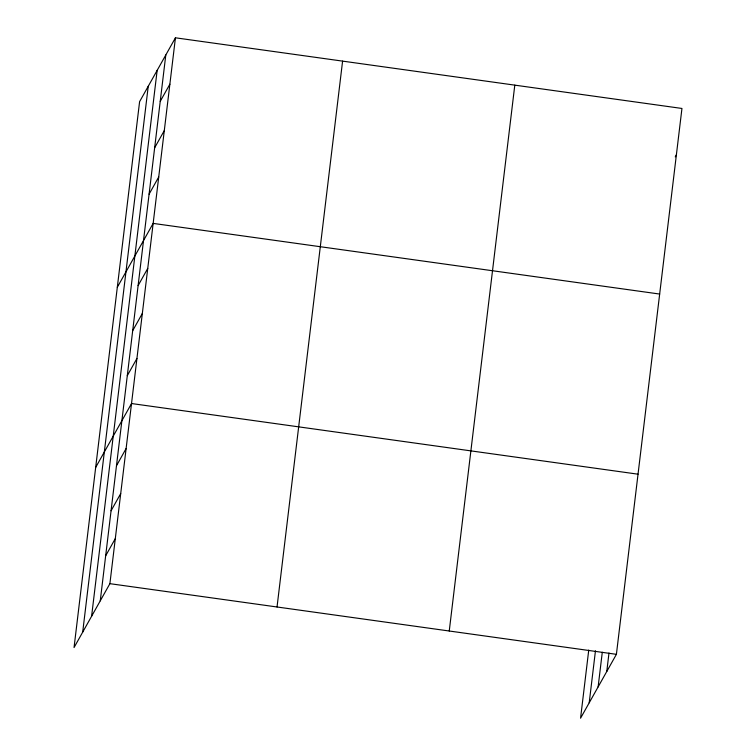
<?xml version="1.0" encoding="UTF-8"?>
<svg xmlns="http://www.w3.org/2000/svg" width="756" height="756" viewBox="0 0 756 756"><rect width="100%" height="100%" fill="white"/><g stroke="black" fill="none" stroke-linecap="round" stroke-linejoin="round"><path stroke-width="1.13" d="M82.697 632.129L148.242 86.26M91.608 616.244L157.154 70.384M100.255 600.831L165.8 54.971M175.439 37.8L139.595 101.673L74.05 647.542L109.894 583.67L175.439 37.8L681.95 108.458L616.405 654.327L580.561 718.2L588.744 650.075M277.036 606.983L342.591 61.123M449.253 631.005L514.798 85.144M589.207 702.787L595.454 650.822M598.119 686.911L602.286 652.267M606.775 671.498L608.986 653.023M160.234 101.37L169.864 84.199M154.659 147.76L164.298 130.599M149.093 194.16L158.722 176.999M117.312 287.271L153.156 223.398L659.667 294.056M138.112 285.598L147.741 268.427M132.706 330.627L142.336 313.466M127.291 375.666L136.93 358.495M95.681 467.406L131.525 403.534L638.036 474.192M116.481 465.734L126.11 448.563M111.075 510.763L120.705 493.602M105.66 555.802L115.299 538.631M675.25 156.879L676.384 154.857M109.894 583.67L616.405 654.327"/></g></svg>
